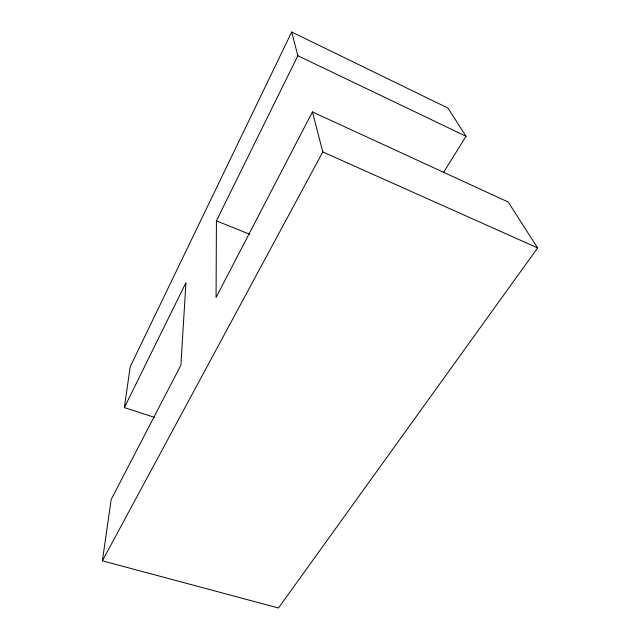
<?xml version="1.0" encoding="UTF-8"?>
<svg xmlns="http://www.w3.org/2000/svg" width="640" height="640" viewBox="0 0 640 640"><rect width="100%" height="100%" fill="white"/><g stroke="black" fill="none" stroke-linecap="round" stroke-linejoin="round"><path stroke-width="0.96" d="M443.36 172.68L466.064 136.296L447.984 108.096L291.688 32L297.84 55.712L216.424 220.848L216.064 297.464L312.408 111.912L508.192 202.024L537.616 247.928L278.464 608L102.384 560.816L111.184 499.464L180.88 365.232L185.944 282.672L124.36 407.6L154.744 417.464M124.36 407.6L130.232 366.664L291.688 32M102.384 560.816L322.792 151.944L312.408 111.912M216.424 220.848L249.72 234.304M322.792 151.944L537.616 247.928M297.84 55.712L466.064 136.296"/></g></svg>
